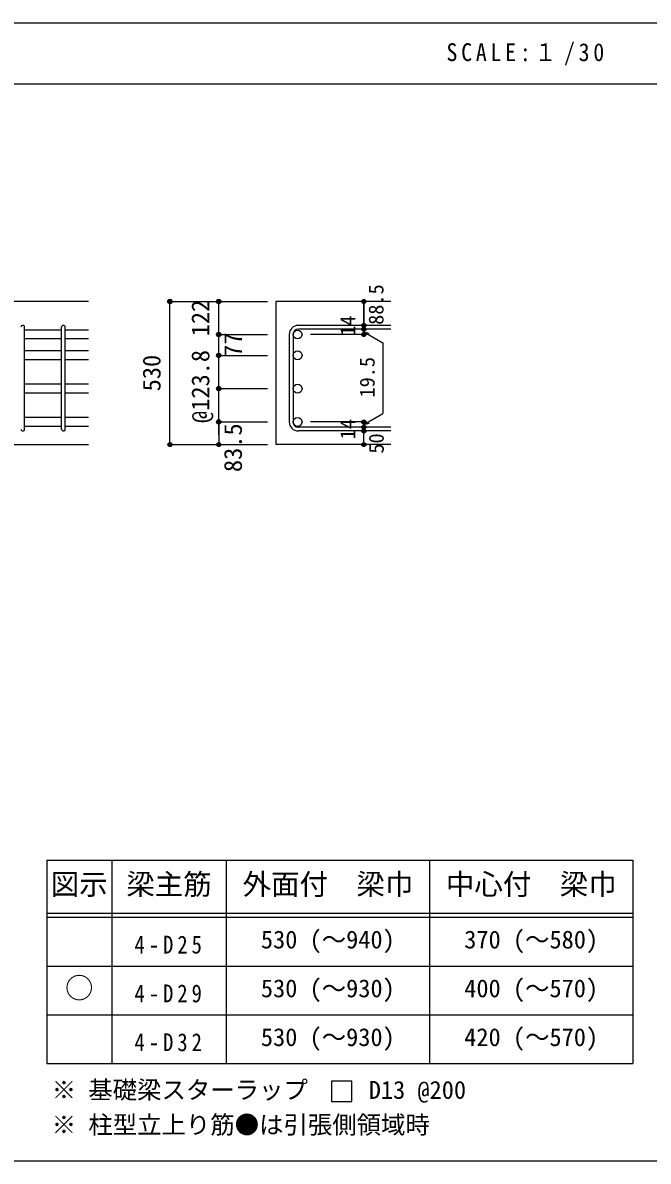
# Model space of a CAD drawing. Units: millimetres at full size, sheet at 1:30, with parts at other scales. Extents: x -5973 to 5954, y -4195 to 4201.
# Drawn here: x -3489 to -1182, y 3 to 4201 of the extents above; entities that cross this region are included whole.
import ezdxf
from ezdxf.enums import TextEntityAlignment as Align

# ---------------------------------------------------------------- set-up
doc = ezdxf.new("R2010")
doc.units = ezdxf.units.MM
doc.header["$LTSCALE"] = 30
doc.header["$PDMODE"] = 32
doc.header["$PDSIZE"] = 15
for name, color, linetype in [('0-1_躯体線', 2, 'Continuous'), ('0-5_基礎梁筋', 7, 'Continuous'), ('0-6_スタラップ筋', 7, 'Continuous'), ('0-D_寸法', 4, 'Continuous'), ('6-7_文字', 7, 'Continuous'), ('6-E_枠', 7, 'Continuous'), ('F-0_枠', 6, 'Continuous')]:
    doc.layers.add(name, color=color, linetype=linetype)
doc.styles.add('ＭＳ ゴシック', font='')
doc.styles.get('ＭＳ ゴシック').set_extended_font_data('MS Gothic')

msp = doc.modelspace()

# ---------------------------------------------------------------- linework, layer by layer
at = {"layer": '0-1_躯体線'}
for p, q in [((-3245.8, 3173.3), (-4945.8, 3173.3)), ((-2130.8, 3173.3), (-2555.8, 3173.3)), ((-2555.8, 3173.3), (-2555.8, 2645.8)), ((-3645.8, 2645.8), (-3245.8, 2645.8)), ((-2130.8, 2645.8), (-2555.8, 2645.8))]:
    msp.add_line(p, q, dxfattribs=at)
at = {"layer": '0-5_基礎梁筋'}
for p, q in [((-3345.8, 3068.1), (-3481.8, 3068.1)), ((-3245.8, 3068.1), (-3331.8, 3068.1)), ((-3345.8, 3035.1), (-3481.8, 3035.1)), ((-3245.8, 3035.1), (-3331.8, 3035.1)), ((-3345.8, 2991.1), (-3481.8, 2991.1)), ((-3245.8, 2991.1), (-3331.8, 2991.1)), ((-3345.8, 2958.1), (-3481.8, 2958.1)), ((-3245.8, 2958.1), (-3331.8, 2958.1)), ((-3345.8, 2868.45), (-3481.8, 2868.45)), ((-3245.8, 2868.45), (-3331.8, 2868.45)), ((-3345.8, 2835.45), (-3481.8, 2835.45)), ((-3245.8, 2835.45), (-3331.8, 2835.45)), ((-3345.8, 2745.8), (-3481.8, 2745.8)), ((-3245.8, 2745.8), (-3331.8, 2745.8)), ((-3345.8, 2712.8), (-3481.8, 2712.8)), ((-3245.8, 2712.8), (-3331.8, 2712.8))]:
    msp.add_line(p, q, dxfattribs=at)
at = {"layer": '0-5_基礎梁筋', "color": 3}
for centre in [(-2475.3, 3051.6), (-2475.3, 2974.6), (-2475.3, 2851.95), (-2475.3, 2729.3)]:
    msp.add_circle(centre, 16.5, dxfattribs=at)
at = {"layer": '0-6_スタラップ筋'}
for p, q in [((-3481.8, 2702.8), (-3481.8, 3078.1)), ((-3345.8, 2702.8), (-3345.8, 3078.1)), ((-3331.8, 2702.8), (-3331.8, 3078.1)), ((-2130.8, 3085.1), (-2472.3, 3085.1)), ((-2130.8, 3071.1), (-2472.3, 3071.1)), ((-2505.8, 3051.6), (-2505.8, 2729.3)), ((-2491.8, 3051.6), (-2491.8, 2729.3)), ((-2130.8, 2709.8), (-2472.3, 2709.8)), ((-2130.8, 2695.8), (-2472.3, 2695.8))]:
    msp.add_line(p, q, dxfattribs=at)
for centre, radius, start, end in [((-3488.8, 3078.1), 7, 0, 180), ((-3338.8, 3078.1), 7, 0, 180), ((-2472.3, 3051.6), 33.5, 90, 180), ((-2472.3, 3051.6), 19.5, 90, 180), ((-2472.3, 2729.3), 33.5, 180, 270), ((-2472.3, 2729.3), 19.5, 180, 270), ((-3488.8, 2702.8), 7, 180, 0), ((-3338.8, 2702.8), 7, 180, 0)]:
    msp.add_arc(centre, radius, start, end, dxfattribs=at)
at = {"layer": '0-D_寸法'}
for p, q in [((-2945.8, 2645.8), (-2945.8, 3173.3)), ((-2945.8, 3173.3), (-2765.8, 3173.3)), ((-2945.8, 3173.3), (-2765.8, 3173.3)), ((-2945.8, 2645.8), (-2945.8, 3173.3)), ((-2765.8, 3173.3), (-2585.8, 3173.3)), ((-2765.8, 3173.3), (-2585.8, 3173.3)), ((-2230.8, 3071.1), (-2230.8, 3085.1)), ((-2230.8, 3071.1), (-2230.8, 3051.6)), ((-2765.8, 3051.6), (-2585.8, 3051.6)), ((-2765.8, 3051.6), (-2585.8, 3051.6)), ((-2230.8, 3051.6), (-2426.89, 3051.6)), ((-2230.8, 3061.35), (-2211.48, 3056.18)), ((-2230.8, 3061.35), (-2160.74, 3020.9)), ((-2160.74, 3020.9), (-2160.74, 2760)), ((-2765.8, 2974.6), (-2585.8, 2974.6)), ((-2765.8, 2974.6), (-2585.8, 2974.6)), ((-2765.8, 2729.3), (-2765.8, 2974.6)), ((-2765.8, 2851.95), (-2585.8, 2851.95)), ((-2765.8, 2729.3), (-2585.8, 2729.3)), ((-2230.8, 2729.3), (-2426.89, 2729.3)), ((-2230.8, 2719.55), (-2160.74, 2760)), ((-2230.8, 2709.8), (-2230.8, 2729.3)), ((-2230.8, 2719.55), (-2211.48, 2724.73)), ((-2230.8, 2695.8), (-2230.8, 2709.8)), ((-2230.8, 2645.8), (-2230.8, 2695.8)), ((-2945.8, 2645.8), (-2765.8, 2645.8)), ((-2765.8, 2645.8), (-2585.8, 2645.8))]:
    msp.add_line(p, q, dxfattribs=at)
for points in [[(-2765.8, 2974.6), (-2765.8, 3051.6), (-2765.8, 3173.3)], [(-2230.8, 3173.3), (-2230.8, 3085.1), (-2230.8, 3173.3)], [(-2765.8, 2681.83), (-2765.8, 2729.3), (-2765.8, 2645.8)]]:
    msp.add_lwpolyline(points, dxfattribs=at)
for centre, radius in [((-2945.8, 3173.3), 8), ((-2945.8, 3173.3), 7.2), ((-2945.8, 3173.3), 6.4), ((-2945.8, 3173.3), 5.6), ((-2945.8, 3173.3), 4.8), ((-2945.8, 3173.3), 4), ((-2945.8, 3173.3), 3.2), ((-2945.8, 3173.3), 2.4), ((-2945.8, 3173.3), 1.6), ((-2945.8, 3173.3), 0.8), ((-2765.8, 3173.3), 8), ((-2765.8, 3173.3), 7.2), ((-2765.8, 3173.3), 6.4), ((-2765.8, 3173.3), 5.6), ((-2765.8, 3173.3), 4.8), ((-2765.8, 3173.3), 4), ((-2765.8, 3173.3), 3.2), ((-2765.8, 3173.3), 2.4), ((-2765.8, 3173.3), 1.6), ((-2765.8, 3173.3), 0.8), ((-2230.8, 3173.3), 4), ((-2230.8, 3173.3), 3.6), ((-2230.8, 3173.3), 3.2), ((-2230.8, 3173.3), 2.8), ((-2230.8, 3173.3), 2.4), ((-2230.8, 3173.3), 2), ((-2230.8, 3173.3), 1.6), ((-2230.8, 3173.3), 1.2), ((-2230.8, 3173.3), 0.8), ((-2230.8, 3173.3), 0.4), ((-2230.8, 3085.1), 4), ((-2230.8, 3071.1), 4), ((-2230.8, 3085.1), 3.6), ((-2230.8, 3071.1), 3.6), ((-2230.8, 3085.1), 3.2), ((-2230.8, 3071.1), 3.2), ((-2230.8, 3085.1), 2.8), ((-2230.8, 3071.1), 2.8), ((-2230.8, 3085.1), 2.4), ((-2230.8, 3071.1), 2.4), ((-2230.8, 3085.1), 2), ((-2230.8, 3071.1), 2), ((-2230.8, 3085.1), 1.6), ((-2230.8, 3071.1), 1.6), ((-2230.8, 3085.1), 1.2), ((-2230.8, 3071.1), 1.2), ((-2230.8, 3085.1), 0.8), ((-2230.8, 3071.1), 0.8), ((-2230.8, 3085.1), 0.4), ((-2230.8, 3071.1), 0.4), ((-2765.8, 3051.6), 8), ((-2765.8, 3051.6), 7.2), ((-2765.8, 3051.6), 6.4), ((-2765.8, 3051.6), 5.6), ((-2765.8, 3051.6), 4.8), ((-2765.8, 3051.6), 4), ((-2765.8, 3051.6), 3.2), ((-2765.8, 3051.6), 2.4), ((-2765.8, 3051.6), 1.6), ((-2765.8, 3051.6), 0.8), ((-2230.8, 3051.6), 4), ((-2230.8, 3051.6), 3.6), ((-2230.8, 3051.6), 3.2), ((-2230.8, 3051.6), 2.8), ((-2230.8, 3051.6), 2.4), ((-2230.8, 3051.6), 2), ((-2230.8, 3051.6), 1.6), ((-2230.8, 3051.6), 1.2), ((-2230.8, 3051.6), 0.8), ((-2230.8, 3051.6), 0.4), ((-2765.8, 2974.6), 8), ((-2765.8, 2974.6), 7.2), ((-2765.8, 2974.6), 6.4), ((-2765.8, 2974.6), 5.6), ((-2765.8, 2974.6), 4.8), ((-2765.8, 2974.6), 4), ((-2765.8, 2974.6), 3.2), ((-2765.8, 2974.6), 2.4), ((-2765.8, 2974.6), 1.6), ((-2765.8, 2974.6), 0.8), ((-2765.8, 2851.95), 8), ((-2765.8, 2851.95), 7.2), ((-2765.8, 2851.95), 6.4), ((-2765.8, 2851.95), 5.6), ((-2765.8, 2851.95), 4.8), ((-2765.8, 2851.95), 4), ((-2765.8, 2851.95), 3.2), ((-2765.8, 2851.95), 2.4), ((-2765.8, 2851.95), 1.6), ((-2765.8, 2851.95), 0.8), ((-2765.8, 2729.3), 8), ((-2765.8, 2729.3), 7.2), ((-2765.8, 2729.3), 6.4), ((-2765.8, 2729.3), 5.6), ((-2765.8, 2729.3), 4.8), ((-2765.8, 2729.3), 4), ((-2765.8, 2729.3), 3.2), ((-2765.8, 2729.3), 2.4), ((-2765.8, 2729.3), 1.6), ((-2765.8, 2729.3), 0.8), ((-2230.8, 2729.3), 4), ((-2230.8, 2729.3), 3.6), ((-2230.8, 2729.3), 3.2), ((-2230.8, 2729.3), 2.8), ((-2230.8, 2729.3), 2.4), ((-2230.8, 2729.3), 2), ((-2230.8, 2729.3), 1.6), ((-2230.8, 2729.3), 1.2), ((-2230.8, 2729.3), 0.8), ((-2230.8, 2729.3), 0.4), ((-2230.8, 2709.8), 4), ((-2230.8, 2695.8), 4), ((-2230.8, 2709.8), 3.6), ((-2230.8, 2695.8), 3.6), ((-2230.8, 2709.8), 3.2), ((-2230.8, 2695.8), 3.2), ((-2230.8, 2709.8), 2.8), ((-2230.8, 2695.8), 2.8), ((-2230.8, 2709.8), 2.4), ((-2230.8, 2695.8), 2.4), ((-2230.8, 2709.8), 2), ((-2230.8, 2695.8), 2), ((-2230.8, 2709.8), 1.6), ((-2230.8, 2695.8), 1.6), ((-2230.8, 2709.8), 1.2), ((-2230.8, 2695.8), 1.2), ((-2230.8, 2709.8), 0.8), ((-2230.8, 2695.8), 0.8), ((-2230.8, 2709.8), 0.4), ((-2230.8, 2695.8), 0.4), ((-2945.8, 2645.8), 7.2), ((-2945.8, 2645.8), 6.4), ((-2945.8, 2645.8), 5.6), ((-2945.8, 2645.8), 4.8), ((-2945.8, 2645.8), 4), ((-2945.8, 2645.8), 3.2), ((-2945.8, 2645.8), 2.4), ((-2945.8, 2645.8), 1.6), ((-2945.8, 2645.8), 0.8), ((-2765.8, 2645.8), 7.2), ((-2765.8, 2645.8), 6.4), ((-2765.8, 2645.8), 5.6), ((-2765.8, 2645.8), 4.8), ((-2765.8, 2645.8), 4), ((-2765.8, 2645.8), 3.2), ((-2765.8, 2645.8), 2.4), ((-2765.8, 2645.8), 1.6), ((-2765.8, 2645.8), 0.8), ((-2230.8, 2645.8), 4), ((-2230.8, 2645.8), 3.6), ((-2230.8, 2645.8), 3.2), ((-2230.8, 2645.8), 2.8), ((-2230.8, 2645.8), 2.4), ((-2230.8, 2645.8), 2), ((-2230.8, 2645.8), 1.6), ((-2230.8, 2645.8), 1.2), ((-2230.8, 2645.8), 0.8), ((-2230.8, 2645.8), 0.4)]:
    msp.add_circle(centre, radius, dxfattribs=at)
at = {"layer": '0-D_寸法', "color": 7}
for p in [(-2945.8, 3173.3), (-2945.8, 3173.3), (-2765.8, 3173.3), (-2230.8, 3173.3), (-2230.8, 3085.1), (-2230.8, 3071.1), (-2765.8, 3051.6), (-2230.8, 3051.6), (-2765.8, 2974.6), (-2765.8, 2851.95), (-2765.8, 2729.3), (-2230.8, 2729.3), (-2230.8, 2729.3), (-2230.8, 2709.8), (-2230.8, 2695.8), (-2945.8, 2645.8), (-2765.8, 2645.8), (-2230.8, 2645.8)]:
    msp.add_point(p, dxfattribs=at)
at = {"layer": '6-7_文字'}
msp.add_lwpolyline([(-2349.99, 222.78), (-2274.99, 222.78), (-2274.99, 297.78), (-2349.99, 297.78)], close=True, dxfattribs=at)
at = {"layer": '6-E_枠', "color": 3}
for p, q in [((-3400.52, 1112.77), (-3400.52, 362.77)), ((-3400.52, 1112.77), (-1238, 1112.77)), ((-1238, 1112.77), (-1238, 362.77)), ((-3400.52, 362.77), (-1238, 362.77))]:
    msp.add_line(p, q, dxfattribs=at)
at = {"layer": '6-E_枠'}
for p, q in [((-3160.52, 1112.77), (-3160.52, 362.77)), ((-2738, 1112.77), (-2738, 362.77)), ((-1988, 1112.77), (-1988, 362.77)), ((-3400.52, 917.77), (-1238, 917.77)), ((-3400.52, 902.77), (-1238, 902.77)), ((-3400.52, 722.77), (-1238, 722.77)), ((-3400.52, 542.77), (-1238, 542.77))]:
    msp.add_line(p, q, dxfattribs=at)
at = {"layer": 'F-0_枠'}
msp.add_line((-5972.88, 4201.15), (5954.1, 4201.15), dxfattribs=at)
at = {"layer": 'F-0_枠', "color": 2}
for p, q in [((-5972.88, 3976.15), (3723.6, 3976.15)), ((3723.6, 2.95), (-5972.88, 2.95))]:
    msp.add_line(p, q, dxfattribs=at)

# ---------------------------------------------------------------- texts
at = {"layer": '0-D_寸法', "style": 'ＭＳ ゴシック'}
for s, height, p in [('88.5', 54.99, (-2141.72, 3087.18)), ('122', 65.98, (-2780.8, 3044.95)), ('14', 54.99, (-2246.03, 3046.44)), ('77', 65.98, (-2660.62, 2969.19)), ('@123.8', 65.98, (-2780.8, 2725.3)), ('530', 65.98, (-2960.8, 2842.05)), ('19.5', 54.99, (-2174.4, 2819.25)), ('14', 54.99, (-2246.06, 2665.12)), ('83.5', 65.98, (-2660.73, 2544.35)), ('50', 54.99, (-2140.8, 2612.3))]:
    msp.add_text(s, height=height, rotation=90, dxfattribs=at).set_placement(p, align=Align.BOTTOM_LEFT)
at = {"layer": '6-7_文字', "color": 2, "style": 'ＭＳ ゴシック'}
for s, p in [('図示', (-3385.52, 962.77)), ('梁主筋', (-3106.76, 962.77)), ('外面付\u3000梁巾', (-2678, 962.77)), ('中心付\u3000梁巾', (-1928, 962.77)), ('○', (-3333.02, 580.27))]:
    msp.add_text(s, height=76.98, dxfattribs=at).set_placement(p, align=Align.BOTTOM_LEFT)
at = {"layer": '6-7_文字', "style": 'ＭＳ ゴシック'}
for s, p in [('530 (～940)', (-2610.5, 767.77)), ('370 (～580)', (-1860.5, 767.77)), ('530 (～930)', (-2610.5, 587.77)), ('400 (～570)', (-1860.5, 587.77)), ('530 (～930)', (-2610.5, 407.77)), ('420 (～570)', (-1860.5, 407.77)), ('※ 基礎梁スターラップ     D13 @200', (-3381.96, 213.19)), ('※ 柱型立上り筋●は引張側領域時', (-3381.96, 84.68))]:
    msp.add_text(s, height=65.98, dxfattribs=at).set_placement(p, align=Align.BOTTOM_LEFT)
at = {"layer": '6-7_文字', "color": 2, "insert": (-1925.98, 4043.65), "char_height": 65.98, "attachment_point": 7, "style": 'ＭＳ ゴシック'}
msp.add_mtext('\\T1.34;\\W0.9;SCALE:１/30', dxfattribs=at)
at = {"layer": '6-7_文字', "char_height": 65.98, "attachment_point": 7, "style": 'ＭＳ ゴシック'}
for s, insert in [('\\T1.38;\\W0.85;4-D25', (-3076.76, 767.77)), ('\\T1.38;\\W0.85;4-D29', (-3076.76, 587.77)), ('\\T1.38;\\W0.85;4-D32', (-3076.76, 407.77))]:
    msp.add_mtext(s, dxfattribs=dict(at, insert=insert))

doc.saveas('drawing.dxf')
